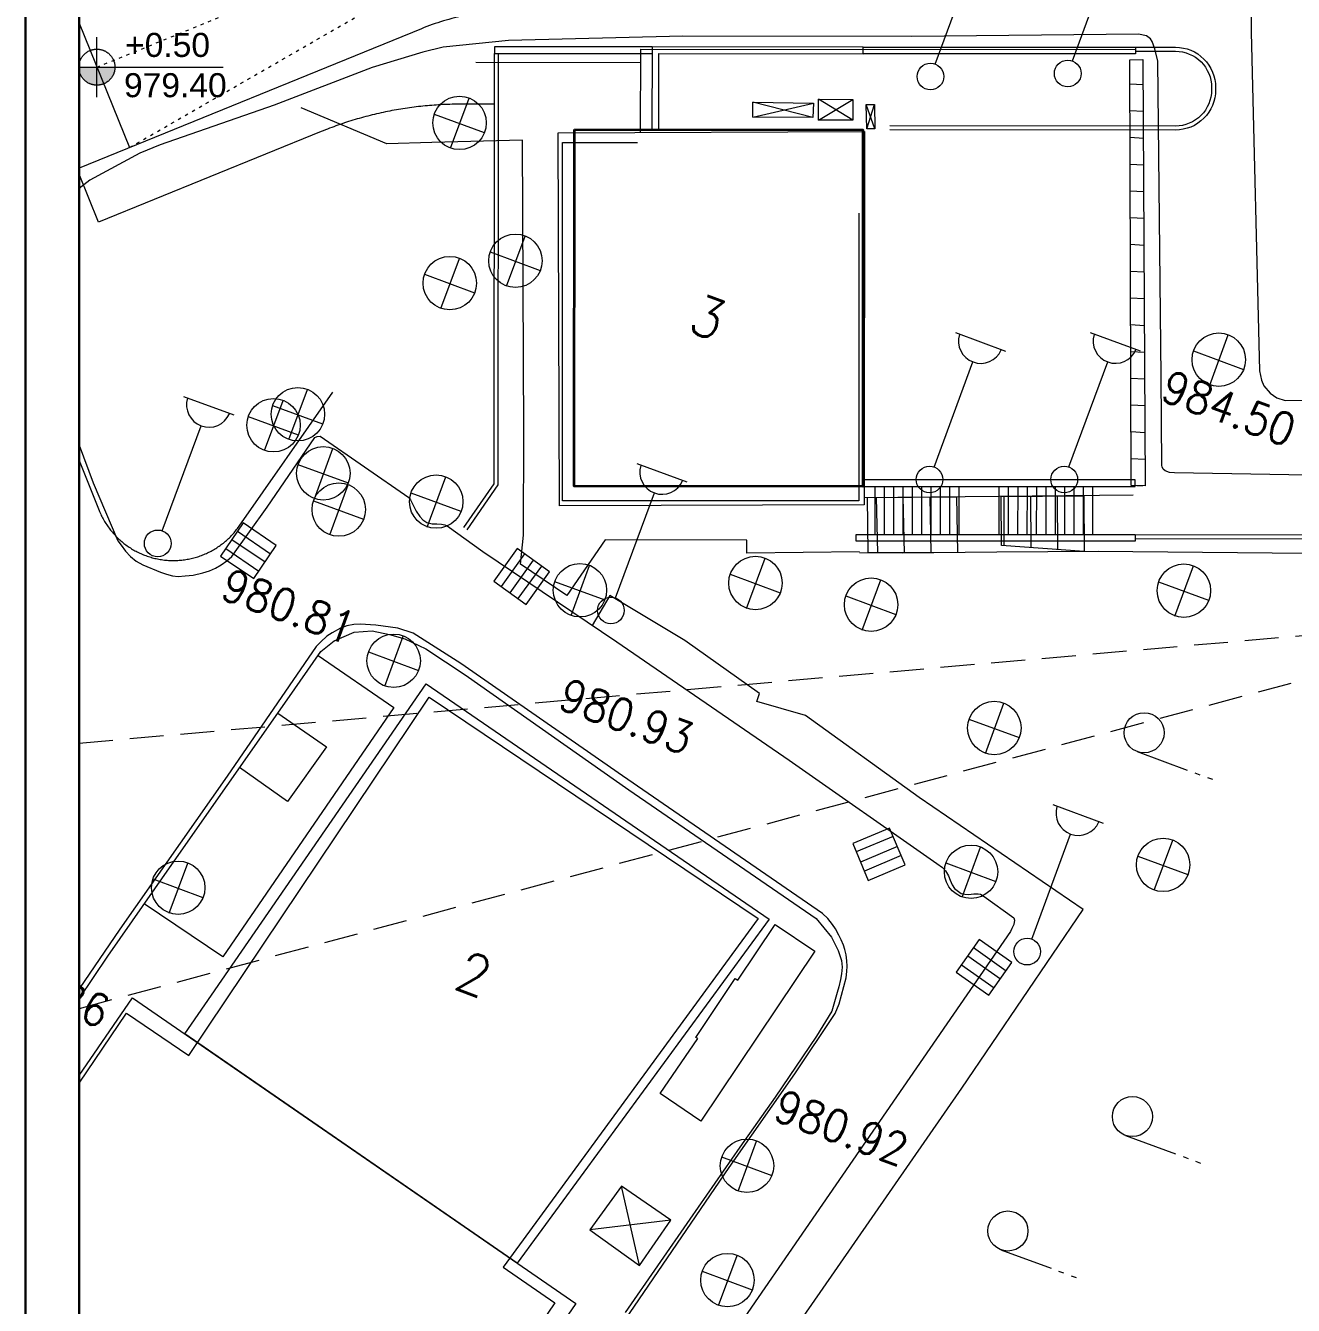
# Model space of a CAD drawing. Header units: centimetres. Extents: x 392964 to 515689, y 49661 to 58661.
# Drawn here: x 392964 to 395338, y 55048 to 57444 of the extents above; entities that cross this region are included whole.
import ezdxf
from ezdxf.enums import TextEntityAlignment as Align
from ezdxf.xclip import XClip

# ---------------------------------------------------------------- set-up
doc = ezdxf.new("R2010")
doc.units = ezdxf.units.CM
doc.header["$XCLIPFRAME"] = 0
for name, pattern in [('10207', [0]), ('11014', [15, 7.5, 7.5]), ('11021', [0]), ('11239', [0]), ('ACAD_ISO03W100', [30, 12, -18]), ('DASHED', [19.049999999999997, 12.7, -6.35]), ('DGN Style 3', [38.25286889178999, 27.32347777984999, -10.92939111194])]:
    doc.linetypes.add(name, pattern=pattern)
doc.layers.get('0').update_dxf_attribs({"lineweight": 9})
for name, color, linetype, lineweight in [('---___EB_draft00_ALTYAPI_helikoptermania', 8, 'Continuous', 9), ('---___EB_draft03_cihazlar', 8, 'Continuous', 9), ('0-KRCN-VAZİYET-030426', 8, 'Continuous', 9), ('0-KRCN-Z-ANTET', 71, 'Continuous', 30), ('___T_yazı kot', 8, 'Continuous', 9), ('AS_PYZ_YOL_ARAC', 8, 'Continuous', 9), ('AS_SMB_OK', 8, 'Continuous', 9), ('B_BETON_ZEMIN', 8, '11239', 9), ('B_MERDIVEN', 8, '10207', 9), ('B_MERDIVEN_TARAMA', 8, 'Continuous', 9), ('B_SUNDURMA', 8, 'Continuous', 9), ('B_SUNDURMA_TARAMA', 8, 'Continuous', 9), ('B_TICARI', 8, 'Continuous', 9), ('B_YAPI_ZEMIN', 8, 'DGN Style 3', 9), ('S_CAD_SOK_LAMBASI', 8, 'Continuous', 9), ('S_IZGARA', 8, 'Continuous', 9), ('S_ROGAR_KAPAGI', 8, 'Continuous', 9), ('S_TEK_AGAC', 8, 'Continuous', 9), ('SINIR_IST_DUVARI', 8, '11021', 9), ('SINIR_TEL_TEK', 8, '11014', 9), ('Y_KAT_ADEDI', 8, 'Continuous', 9), ('Y_YOL_KOTU', 8, 'Continuous', 9), ('YOL_IZGARA', 8, 'Continuous', 9), ('YOL_IZGARA_TARAMA', 8, 'Continuous', 9), ('YOL_SOSE', 8, 'Continuous', 9)]:
    doc.layers.add(name, color=color, linetype=linetype, lineweight=lineweight)
doc.styles.add('_yazı-50', font='arial.ttf')
doc.styles.add('Style-STANDARD', font='STANDARD.shx')

# ---------------------------------------------------------------- blocks, each defined once
blk = doc.blocks.new('12027')
at = {"layer": 'S_ROGAR_KAPAGI'}
for p, q in [((0.02000000001862645, -1.009999999776483), (0.02000000001862645, 0.9899995122104883)), ((-0.9999998779385351, -0.01999999955296516), (1, -0.02000048849731684))]:
    blk.add_line(p, q, dxfattribs=at)
blk.add_circle((0.004796875000465661, -0.001842773519456387), 1.000000000000001, dxfattribs=at)
blk = doc.blocks.new('12003')
at = {"layer": 'S_CAD_SOK_LAMBASI'}
for p, q in [((-1, 5.499999511986971), (1.000000122061465, 5.5)), ((1.220614649355412e-07, 0.4999995119869709), (0, 4.692923828959465))]:
    blk.add_line(p, q, dxfattribs=at)
blk.add_circle((0, 0), 0.5000000000000003, dxfattribs=at)
blk.add_arc((0, 5.529762207530439), 0.8368382775497115, 183.2979956025983, 356.9071878050492, dxfattribs=at)
blk = doc.blocks.new('12038')
at = {"layer": 'S_IZGARA'}
for p, q in [((-0.4953068867325783, -0.9999999990686774), (-0.495307007804513, 1)), ((-3.650784492492676e-07, -1.000000487081707), (-2.430751919746399e-07, 0.9999995110556483)), ((0.5477260760962963, -1.000000487081707), (0.5477259503677487, 1.000000490806997))]:
    blk.add_line(p, q, dxfattribs=at)
at = {"layer": 'S_IZGARA', "flags": 128}
blk.add_lwpolyline([(0.9999997559934855, 0.9999995133839548), (-1.000000244006515, 1.000000489410013), (-1.000000243075192, -0.9999995133839548), (0.9999996339902282, -1.000000488013029), (0.9999997559934855, 0.9999995133839548)], dxfattribs=at)
blk = doc.blocks.new('12038_2')
at = {"layer": 'S_IZGARA'}
for p, q in [((-0.4953068839386106, -1.000000001862645), (-0.4953070059418678, 0.9999999990686774)), ((-3.655441105365753e-07, -1.000000489875674), (-2.443557605147362e-07, 0.9999995119869709)), ((0.5477260740008205, -1.000000488013029), (0.5477259535109624, 1.000000486150384))]:
    blk.add_line(p, q, dxfattribs=at)
at = {"layer": 'S_IZGARA', "flags": 128}
blk.add_lwpolyline([(0.9999997565755621, 0.9999995129182935), (-1.000000243540853, 1.000000485219061), (-1.000000243773684, -0.9999995119869709), (0.9999996342230588, -1.000000489875674), (0.9999997565755621, 0.9999995129182935)], dxfattribs=at)
blk = doc.blocks.new('11424')
at = {"layer": 'S_TEK_AGAC'}
for p, q in [((0, -0.75), (2, -0.75)), ((2.299999999988358, -0.75), (2.5, -0.75)), ((2.799999999988358, -0.75), (3, -0.7500004880130291))]:
    blk.add_line(p, q, dxfattribs=at)
blk.add_circle((0, 0), 0.7500000000000001, dxfattribs=at)
blk = doc.blocks.new('Akyurt_Tm33')
at = {"layer": 'B_BETON_ZEMIN'}
for points in [[(501731.3919252318, 4439213.364286781, 981.3110049378332), (501728.2298506803, 4439212.108945331, 981.1910049378333), (501726.6734799207, 4439211.480957097, 981.0710049378335), (501723.1919765956, 4439211.63432293, 980.7910049378337)], [(501780.2221834854, 4439195.822578799, 984.1710049378293), (501779.3287741395, 4439195.237066085, 984.1710049378293), (501769.2251162707, 4439210.79088401, 984.0910049378291), (501758.161614934, 4439206.830307604, 984.0110049378291)], [(501748.5664203092, 4439203.275396231, 981.4310049378331), (501744.6215161998, 4439201.776682802, 981.3110049378332), (501744.4599451135, 4439202.228534764, 981.3110049378332), (501739.4781995525, 4439200.408016523, 981.3110049378332)], [(501746.9099967019, 4439196.690568856, 981.0310049378335), (501746.8910498182, 4439197.00563994, 981.0310049378335), (501743.589755195, 4439197.898383392, 981.0710049378335), (501740.3648110627, 4439198.503835863, 981.0310049378335), (501740.1383617469, 4439197.230533126, 980.9910049378335)]]:
    blk.add_polyline3d(points, dxfattribs=at)
at = {"layer": 'B_MERDIVEN'}
for points in [[(501755.7164376841, 4439208.16599656, 984.6510049378329), (501756.4531124348, 4439206.204993951, 984.6510049378329), (501753.4707694225, 4439205.345529211, 983.1510049378332), (501752.8279574667, 4439207.06829367, 983.1510049378332)], [(501751.256421579, 4439206.471066286, 982.9910049378334), (501752.018833735, 4439204.526426788, 982.9910049378334), (501748.87828443, 4439203.359109024, 981.3910049378333), (501748.1440086508, 4439205.288262733, 981.3910049378333)]]:
    blk.add_3dface(points, dxfattribs=at)
at = {"layer": 'B_MERDIVEN_TARAMA'}
for p, q in [((501754.7816559233, 4439207.810753469, 984.1655688137798), (501755.4892292465, 4439205.92721785, 984.1662100043308)), ((501755.7164376841, 4439208.16599656, 984.6510049378161), (501756.4531124348, 4439206.204993951, 984.6510049378161)), ((501753.8468741626, 4439207.455510379, 983.6801326897438), (501754.5253460584, 4439205.649441749, 983.6814150708454)), ((501752.9120924019, 4439207.100267288, 983.1946965657075), (501753.5614628703, 4439205.371665647, 983.1966201373601)), ((501751.256421579, 4439206.471066286, 982.9910049378334), (501752.018833735, 4439204.526426788, 982.9910049378334)), ((501750.3215954003, 4439206.115806316, 982.5104382776901), (501751.0813410748, 4439204.177968054, 982.5133852253031)), ((501748.451943043, 4439205.405286375, 981.5493049574037), (501749.2063557545, 4439203.481050585, 981.5581458002425)), ((501749.3867692216, 4439205.760546344, 982.0298716175469), (501750.1438484147, 4439203.829509319, 982.0357655127727))]:
    blk.add_line(p, q, dxfattribs=at)
at = {"layer": 'B_SUNDURMA'}
for points in [[(501742.7265676438, 4439218.357254804, 986.4310049378242), (501741.5276814589, 4439217.906566154, 986.4310049378242), (501741.2523511352, 4439218.646019178, 986.4310049378242), (501742.4656081311, 4439219.089067967, 986.4310049378242)], [(501743.6189835457, 4439218.335037862, 985.7310049378243), (501743.335837068, 4439218.228198232, 985.7310049378243), (501742.9918997537, 4439219.078860963, 985.7310049378243), (501743.2863709572, 4439219.189866921, 985.7310049378243)], [(501741.2899547608, 4439217.93448306, 986.0110049378244), (501739.173573997, 4439217.162345633, 986.0310049378244), (501738.9855534256, 4439217.695777297, 986.0310049378244), (501741.1241566517, 4439218.438745147, 986.0310049378244)], [(501750.1023017671, 4439175.357629374, 983.3492169578053), (501750.6132439665, 4439177.357981537, 983.3492169578053), (501748.4380567193, 4439177.913326271, 983.3492169578053), (501747.8909887777, 4439175.965402191, 983.3492169578053)]]:
    blk.add_3dface(points, dxfattribs=at)
at = {"layer": 'B_SUNDURMA_TARAMA'}
for p, q in [((501741.5276814589, 4439217.906566154, 986.4310049378242), (501742.4656081311, 4439219.089067967, 986.4310049378242)), ((501743.6189835457, 4439218.335037862, 985.7310049378243), (501742.9918997537, 4439219.078860963, 985.7310049378243)), ((501743.335837068, 4439218.228198232, 985.7310049378243), (501743.2863709572, 4439219.189866921, 985.7310049378243)), ((501739.173573997, 4439217.162345633, 986.0310049378244), (501741.1241566517, 4439218.438745147, 986.0310049378244)), ((501742.7265676438, 4439218.357254804, 986.4310049378242), (501741.2523511352, 4439218.646019178, 986.4310049378242)), ((501741.2899547608, 4439217.93448306, 986.0110049378244), (501738.9855534256, 4439217.695777297, 986.0310049378244)), ((501750.1023017671, 4439175.357629374, 983.3492169578053), (501748.4380567193, 4439177.913326271, 983.3492169578053)), ((501750.6132439665, 4439177.357981537, 983.3492169578053), (501747.8909887777, 4439175.965402191, 983.3492169578053))]:
    blk.add_line(p, q, dxfattribs=at)
at = {"layer": 'B_TICARI'}
for points in [[(501743.2838687981, 4439218.107834707, 992.7910049378327), (501748.1271243118, 4439204.989002646, 992.7910049378327), (501737.4299666777, 4439201.007414993, 992.7910049378327), (501732.5428377762, 4439214.090098273, 992.7910049378327)], [(501731.1271207327, 4439177.596112869, 987.5492169578054), (501735.0667902837, 4439193.017542326, 987.5492169578054), (501750.1632134914, 4439189.210820538, 987.5492169578054), (501745.7768603414, 4439173.860845503, 987.5492169578054)], [(501728.8296784196, 4439178.181895383, 990.7492169578061), (501748.363900881, 4439173.201223671, 990.7492169578061), (501737.3619760881, 4439129.725921485, 990.7492169578061), (501717.6938607178, 4439134.774027773, 990.7492169578061)]]:
    blk.add_3dface(points, dxfattribs=at)
at = {"layer": 'B_YAPI_ZEMIN'}
blk.add_polyline3d([(501718.5220728351, 4439135.778472384, 980.9092169578054), (501728.8092349291, 4439177.568842308, 980.9092169578054), (501731.5546425551, 4439176.893029833, 980.9092169578054), (501735.3364017266, 4439192.594184091, 980.9092169578054), (501749.762457974, 4439189.084787907, 980.9092169578054), (501745.3338861503, 4439173.533770529, 981.3710049378235), (501747.6141812889, 4439172.9510482, 980.9092169578054), (501737.1768789221, 4439130.550751413, 980.9092169578054), (501734.8845569536, 4439131.115031837, 980.9092169578054), (501732.8479028516, 4439122.841367153, 980.9092169578054), (501718.2210672611, 4439126.441924624, 980.9092169578054), (501718.4360787733, 4439127.315383263, 980.9092169578054), (501718.9101369293, 4439127.198688601, 980.9092169578054), (501720.6267901497, 4439134.172387692, 980.9092169578054), (501717.950870488, 4439134.831094934, 980.9092169578054), (501718.2033886827, 4439135.856920015, 980.9092169578054)], close=True, dxfattribs=at)
blk.add_3dface([(501747.8824558218, 4439205.067469826, 981.3510049378311), (501737.4801947021, 4439201.215288823, 981.3510049378311), (501732.8205529946, 4439213.797981522, 981.3510049378311), (501743.2228141142, 4439217.650162524, 981.3510049378311)], dxfattribs=at)
at = {"layer": 'SINIR_IST_DUVARI', "extrusion": (0.02836978997566172, 0.01030112984685697, 0.9995444170924148), "elevation": 60948.38250584907, "flags": 128}
blk.add_lwpolyline([(4001418.719858021, -1985775.479514093), (4001421.837540835, -1985775.479514093), (4001421.933464132, -1985794.033566891)], dxfattribs=at)
at = {"layer": 'SINIR_IST_DUVARI', "extrusion": (-0.04251701222774363, -0.01562819523983676, 0.9989735047461327), "elevation": -89727.69074098683, "flags": 128}
blk.add_lwpolyline([(-3993550.034290897, 2000474.594372659), (-3993550.034290897, 2000468.413126493)], dxfattribs=at)
at = {"layer": 'SINIR_IST_DUVARI', "flags": 128}
for points, elevation in [([(501739.4781995525, 4439200.408016523), (501738.8530263394, 4439197.945661223), (501736.8222573291, 4439198.449928051), (501736.5475278228, 4439199.501727114), (501735.2219448573, 4439203.141665868), (501731.3919252318, 4439213.364286781)], 981.3110049378332), ([(501757.4471846041, 4439208.823728569), (501748.0323132994, 4439205.245815391)], 985.6310049378322), ([(501730.2311551365, 4439190.069944667), (501732.3840336264, 4439189.517746527), (501731.7216714914, 4439187.085403053), (501729.5965851956, 4439187.662741529)], 981.1710049378269)]:
    blk.add_lwpolyline(points, dxfattribs=dict(at, elevation=elevation))
at = {"layer": 'SINIR_IST_DUVARI', "extrusion": (0.003745688985238359, 0.01546414795227587, 0.999873406958169), "elevation": 71508.76495738176, "flags": 128}
blk.add_lwpolyline([(501742.6569894992, 4438611.592443223), (501743.2488662747, 4438614.035708367)], dxfattribs=at)
at = {"layer": 'SINIR_IST_DUVARI'}
for points in [[(501758.1616149342, 4439206.830307605, 985.5110049378322), (501756.9685120727, 4439206.399708775, 985.4710049378324), (501753.3981347393, 4439205.050842107, 983.7910049378323), (501750.0792858425, 4439203.78900354, 982.7510049378325), (501748.5752784848, 4439203.25064904, 982.1110049378325)], [(501746.7957338071, 4439137.625800226, 982.3492169578055), (501748.0746870455, 4439142.512712343, 982.3892169578054), (501750.66891554, 4439152.815775533, 982.3892169578054), (501752.9519023953, 4439161.657207115, 982.3892169578054), (501754.4536786071, 4439167.701592201, 982.3892169578054), (501756.7994345024, 4439176.755015811, 982.4692169578053), (501759.1274984725, 4439185.772405368, 982.4692169578053), (501761.0665626879, 4439193.629478001, 982.4692169578053), (501753.8538848457, 4439195.427669096, 982.4292169578054), (501748.7961862026, 4439196.839601456, 982.4292169578054), (501746.9099967024, 4439196.690568856, 981.1092169578056)], [(501726.0915627588, 4439173.871043217, 980.991004937825), (501727.412946991, 4439179.324195155, 981.031004937825), (501728.3893172995, 4439183.083042924, 981.0310049378251), (501730.3860685027, 4439190.657599263, 981.0710049378253), (501730.9450046161, 4439192.792848591, 981.0710049378253), (501731.2660199731, 4439193.340782696, 981.0710049378253), (501731.8681497336, 4439193.899353733, 981.0710049378253), (501732.4722053934, 4439194.183505686, 981.0710049378253), (501733.1320576793, 4439194.284739083, 981.0710049378253), (501733.724214865, 4439194.328675425, 981.1110049378251), (501734.5912879469, 4439194.243936518, 981.1110049378251), (501736.3170271922, 4439193.849564062, 981.1110049378251), (501743.5596599272, 4439191.933687888, 981.0710049378253), (501751.8107604473, 4439189.837791314, 981.071004937825), (501752.5818118782, 4439189.379151531, 981.1110049378251), (501752.9982459256, 4439189.001696762, 981.1110049378251), (501753.2339961015, 4439188.699896906, 981.1110049378251), (501753.3437718775, 4439188.473045157, 981.1110049378251), (501753.4083592268, 4439188.221607449, 981.071004937825), (501753.4504940943, 4439188.010950296, 981.071004937825), (501753.4841742901, 4439187.739119471, 981.0310049378251), (501753.4966098143, 4439187.516808299, 981.0310049378251), (501753.5560848166, 4439186.787211147, 981.0310049378251), (501753.342938576, 4439185.710948052, 981.0310049378251), (501752.6811858629, 4439183.039464837, 980.9910049378251), (501752.0844418635, 4439180.823480503, 980.9510049378252), (501751.2694351521, 4439177.6429216, 980.9510049378252), (501750.2068924634, 4439173.51895873, 980.9910049378251)], [(501750.4452973777, 4439189.10130046, 981.2110049378269), (501752.1827832847, 4439188.683217566, 981.251004937827), (501750.3786746964, 4439181.226503489, 981.251004937827), (501748.5921721883, 4439181.675171857, 981.251004937827), (501749.1983373327, 4439184.093589944, 981.251004937827), (501749.1172945994, 4439184.103412137, 981.251004937827), (501749.7354939144, 4439186.688397237, 981.251004937827), (501749.8535662956, 4439186.658327475, 981.251004937827)]]:
    blk.add_polyline3d(points, dxfattribs=at)
at = {"layer": 'SINIR_TEL_TEK', "extrusion": (-0.001294469056704259, -0.005141056039153427, 0.9999859468475862), "elevation": -22490.55587461693, "flags": 128}
blk.add_lwpolyline([(501731.7464951212, 4439135.648398731), (501735.0790468836, 4439134.809282073), (501732.316154825, 4439123.834198102)], dxfattribs=at)
at = {"layer": 'SINIR_TEL_TEK', "extrusion": (0.005467222162749151, -0.001332215760133957, 0.9999841672161573), "elevation": -2189.873750280663, "flags": 128}
blk.add_lwpolyline([(501718.6046381682, 4439181.816927098), (501715.1515055105, 4439182.658349812)], dxfattribs=at)
at = {"layer": 'YOL_IZGARA'}
blk.add_3dface([(501757.7410167381, 4439209.306252907, 984.2910049378291), (501757.2477566447, 4439209.138693394, 984.2910049378291), (501751.6801587127, 4439224.065658769, 984.2910049378291), (501752.1326546535, 4439224.250973594, 984.2910049378291)], dxfattribs=at)
at = {"layer": 'YOL_IZGARA_TARAMA'}
for p, q in [((501751.9915257834, 4439223.230870492, 984.2910049378291), (501752.4615459314, 4439223.374570072, 984.2910049378291)), ((501752.3416333326, 4439222.292217355, 984.2910049378291), (501752.8135771507, 4439222.436505061, 984.2910049378291)), ((501752.6917408817, 4439221.353564218, 984.2910049378291), (501753.16560837, 4439221.498440048, 984.2910049378291)), ((501753.0418484309, 4439220.414911081, 984.2910049378291), (501753.5176395893, 4439220.560375036, 984.2910049378291)), ((501753.3919559801, 4439219.476257944, 984.2910049378291), (501753.8696708086, 4439219.622310025, 984.2910049378291)), ((501753.7420635293, 4439218.537604807, 984.2910049378291), (501754.2217020279, 4439218.684245013, 984.2910049378291)), ((501754.0921710785, 4439217.59895167, 984.2910049378291), (501754.5737332472, 4439217.746180001, 984.2910049378291)), ((501754.4422786276, 4439216.660298534, 984.2910049378291), (501754.9257644665, 4439216.808114989, 984.2910049378291)), ((501754.7923861768, 4439215.721645396, 984.2910049378291), (501755.2777956859, 4439215.870049977, 984.2910049378291)), ((501755.1424937259, 4439214.78299226, 984.2910049378291), (501755.6298269051, 4439214.931984965, 984.2910049378291)), ((501755.4926012752, 4439213.844339123, 984.2910049378291), (501755.9818581244, 4439213.993919953, 984.2910049378291)), ((501755.8427088244, 4439212.905685985, 984.2910049378291), (501756.3338893438, 4439213.055854941, 984.2910049378291)), ((501756.1928163735, 4439211.967032849, 984.2910049378291), (501756.6859205631, 4439212.117789929, 984.2910049378291)), ((501756.5429239227, 4439211.028379712, 984.2910049378291), (501757.0379517823, 4439211.179724917, 984.2910049378291)), ((501756.8930314718, 4439210.089726575, 984.2910049378291), (501757.3899830016, 4439210.241659906, 984.2910049378291)), ((501757.243139021, 4439209.151073439, 984.2910049378291), (501757.653786809, 4439209.276621066, 984.2910049378291))]:
    blk.add_line(p, q, dxfattribs=at)
at = {"layer": 'YOL_SOSE'}
for points in [[(501705.2854163268, 4439212.903006762, 979.3708835918635), (501713.298788614, 4439216.059002353, 979.8108835918634), (501719.112227115, 4439218.489428489, 980.4508835918634), (501723.6424725593, 4439220.185747266, 981.0908835918636), (501733.3220053608, 4439223.579488212, 982.4508835918639), (501739.551459789, 4439226.021870205, 983.1308835918637), (501746.3808827673, 4439228.42271361, 984.010883591864), (501750.144122077, 4439229.860454793, 984.330883591864), (501753.1674663252, 4439230.987753497, 984.1957191409219), (501753.6297300828, 4439231.045380718, 984.170883591864), (501753.7624133907, 4439231.021267015, 984.170883591864), (501753.8355431707, 4439230.986981028, 984.170883591864), (501753.9553817433, 4439230.873297011, 984.170883591864), (501754.0167820765, 4439230.752671241, 984.170883591864), (501755.5787375377, 4439226.615936468, 984.130883591864), (501760.2625932553, 4439214.828316577, 984.210883591864), (501760.4517738441, 4439214.52799314, 984.210883591864), (501760.6164938129, 4439214.366274675, 984.210883591864), (501760.9322800513, 4439214.181327356, 984.210883591864), (501761.2190292155, 4439214.111256013, 984.210883591864), (501761.547697986, 4439214.120717222, 984.210883591864), (501765.0597578113, 4439215.453828395, 984.210883591864)], [(501767.3696370557, 4439213.20975287, 984.170883591864), (501758.608498437, 4439210.14667188, 984.250883591864), (501758.4198580377, 4439210.092483265, 984.250883591864), (501758.2566386322, 4439210.090983103, 984.250883591864), (501758.158664466, 4439210.126614917, 984.250883591864), (501758.0933994037, 4439210.188917889, 984.250883591864), (501758.0701315062, 4439210.236722005, 984.250883591864), (501756.8823469074, 4439213.350615078, 984.290883591864), (501752.6738274002, 4439224.391878233, 984.290883591864), (501752.4101019985, 4439224.785278532, 984.2508835918642), (501752.225172964, 4439225.000299091, 984.2508835918642), (501752.1302008263, 4439225.074480431, 984.290883591864), (501751.9468233659, 4439225.132389781, 984.290883591864), (501751.6504414986, 4439225.087134527, 984.290883591864), (501743.7120064102, 4439222.064758581, 983.4108835918636), (501735.6728064601, 4439219.106388147, 982.5308835918634), (501729.5990760759, 4439216.679641258, 981.6508835918631), (501727.392031593, 4439215.604427806, 981.3708835918632), (501726.7452470104, 4439215.163775577, 981.1308835918633), (501725.1670150963, 4439213.96520697, 980.9708835918633), (501722.2110464912, 4439211.375180647, 980.6908835918632), (501718.728020151, 4439208.499769923, 980.1308835918632), (501718.1194910736, 4439207.943402587, 980.1492169578065), (501716.7156835595, 4439206.350904488, 979.9892169578065), (501715.9391771858, 4439205.122333513, 979.8292169578067), (501715.7908995639, 4439204.839437415, 979.8292169578067), (501715.6371035612, 4439204.556612485, 979.8292169578067), (501715.5131927696, 4439204.28002559, 979.8292169578067), (501715.3916475073, 4439203.930550236, 979.7892169578068), (501715.30435859, 4439203.668945765, 979.7892169578068), (501715.2354883499, 4439203.380609956, 979.7892169578068)], [(501715.3296684667, 4439202.046977946, 979.8292169578067), (501718.0146614202, 4439198.926778418, 980.1092169578067), (501720.7631271034, 4439195.757605424, 980.3892169578068), (501722.3815035541, 4439194.043329313, 980.5892169578067), (501722.545951985, 4439193.929120575, 980.5892169578067), (501722.7769645032, 4439193.778888515, 980.6292169578065), (501723.0248139855, 4439193.655911708, 980.6692169578065), (501723.279654953, 4439193.563613843, 980.6692169578065), (501723.5735920221, 4439193.520262057, 980.6692169578065), (501724.2841772295, 4439193.490217192, 980.7092169578065), (501724.5161874329, 4439193.501510165, 980.7092169578065), (501724.7472700736, 4439193.526001869, 980.7492169578065), (501724.9599458468, 4439193.571610053, 980.7492169578065), (501725.1921693751, 4439193.683998826, 980.7492169578065), (501725.4609208247, 4439193.816795474, 980.7492169578065), (501725.7724067295, 4439194.024864805, 980.7492169578065), (501725.9798736542, 4439194.177133214, 980.7492169578065), (501726.1579467537, 4439194.350659822, 980.7492169578065), (501726.3176129857, 4439194.545302908, 980.7492169578065), (501726.462082871, 4439194.754427676, 980.7492169578065), (501726.5846501463, 4439194.969329452, 980.7892169578064), (501727.1823537914, 4439197.163809867, 980.8692169578063), (501727.9539877202, 4439200.228571207, 980.8692169578063), (501728.0186247854, 4439200.298066882, 980.8692169578063), (501728.1224298489, 4439200.337387104, 980.8692169578063), (501732.0366009878, 4439199.344089595, 980.8692169578063), (501732.1270499994, 4439199.286889169, 980.8692169578063), (501732.2864774982, 4439199.126620194, 980.8692169578063), (501732.4742951134, 4439198.952800582, 980.8692169578063), (501732.6615417902, 4439198.819640017, 980.8692169578063), (501732.8175448437, 4439198.734126421, 980.8692169578063), (501732.991808448, 4439198.701114528, 980.8692169578063), (501733.1997402392, 4439198.72260293, 980.8692169578063), (501733.3553143489, 4439198.773332928, 980.8692169578063), (501733.5219448365, 4439198.829413742, 980.9092169578064), (501733.6584735772, 4439198.851823431, 980.9092169578064), (501733.7472816595, 4439198.837493245, 980.9092169578064), (501735.3348432385, 4439198.410492729, 980.9492169578062), (501741.2074421814, 4439196.967919018, 980.9092169578064), (501748.8046244535, 4439195.052563444, 980.9092169578062), (501755.3289460138, 4439193.341090804, 980.9092169578062), (501755.5775613966, 4439193.278547634, 980.9092169578062), (501755.730369183, 4439193.199661858, 980.9092169578062), (501755.9021534633, 4439193.059001175, 980.9092169578062), (501756.0136565626, 4439192.930106484, 980.9492169578062), (501756.1481307399, 4439192.793223898, 980.9492169578062), (501756.2741867645, 4439192.68501745, 980.9492169578062), (501756.5686730032, 4439192.601005673, 980.9492169578062), (501756.7107792568, 4439192.628836556, 980.9492169578062), (501756.845323551, 4439192.666653823, 980.9492169578062), (501757.0222426263, 4439192.75226869, 980.9492169578062), (501757.1680582633, 4439192.811915327, 980.9492169578062), (501757.25609, 4439192.821765877, 980.9492169578062), (501757.4118222766, 4439192.798878424, 980.9492169578062), (501758.7388650428, 4439192.436733307, 980.9492169578061), (501758.7950090393, 4439192.360194679, 980.9492169578061), (501758.8226181782, 4439192.201618555, 980.9492169578061), (501758.8115619193, 4439192.027060586, 980.9492169578061), (501758.7935854027, 4439191.911924324, 980.9492169578061), (501755.7312089087, 4439179.88737022, 980.909216957806), (501752.5265616654, 4439167.31107135, 980.909216957806)], [(501749.0795194657, 4439168.375958106, 980.9092169578059), (501751.9833923156, 4439179.96257386, 980.9092169578059), (501753.0689283566, 4439184.106677851, 980.9092169578059), (501753.7076602072, 4439186.757354253, 980.9092169578059), (501753.7237082729, 4439187.147197258, 980.9492169578059), (501753.6224029002, 4439188.146157612, 980.9492169578059), (501753.56390502, 4439188.37984564, 980.9492169578059), (501753.5070481885, 4439188.570661827, 980.9492169578059), (501753.4302884347, 4439188.751846778, 980.989216957806), (501753.3297019757, 4439188.959709451, 980.989216957806), (501753.2187006163, 4439189.127053645, 981.0292169578058), (501753.1062013978, 4439189.263652661, 981.0292169578058), (501752.9653100058, 4439189.413803628, 981.0292169578058), (501752.817713008, 4439189.555251435, 981.0292169578058), (501752.6111915257, 4439189.728225755, 981.0292169578058), (501752.4567463254, 4439189.849984908, 981.0292169578058), (501752.2103477003, 4439189.998204009, 981.0292169578058), (501751.9546042434, 4439190.103693328, 981.0292169578058), (501743.1507047407, 4439192.332499766, 980.9492169578058), (501736.0139583846, 4439194.189293764, 980.9892169578058), (501733.9534434692, 4439194.630022464, 980.9492169578058), (501733.3478847906, 4439194.60708338, 980.9092169578058), (501732.5283739723, 4439194.434218328, 980.9092169578058), (501731.9670333187, 4439194.263512466, 980.9092169578058), (501731.7559335353, 4439194.1640796, 980.9092169578058), (501731.5268618977, 4439194.034121417, 980.869216957806), (501731.3247486328, 4439193.865368493, 980.869216957806), (501731.0971756353, 4439193.59698289, 980.8292169578059), (501730.9584639987, 4439193.404343385, 980.8292169578059), (501730.8110521437, 4439193.133824357, 980.8292169578059), (501730.7092120299, 4439192.904459077, 980.8292169578059), (501729.2747190698, 4439187.203683362, 980.8292169578059), (501727.485215135, 4439180.424640491, 980.869216957806), (501725.9188811589, 4439174.212873906, 980.8292169578059)]]:
    blk.add_polyline3d(points, dxfattribs=at)
at = {"layer": 'S_CAD_SOK_LAMBASI'}
for p in [(501749.6712501873, 4439222.783593714, 984.3710049378245), (501744.8889559724, 4439220.895377954, 984.6110049378245), (501754.8199365544, 4439208.480003537, 984.511004937831), (501750.0883292928, 4439206.730056691, 984.5910049378309), (501740.5971969272, 4439197.996440867, 981.0110049378274), (501723.8099206523, 4439194.470257541, 980.8110049378274), (501759.6428191171, 4439191.417361207, 981.0910049378273)]:
    blk.add_blockref('12003', p, dxfattribs=at)
at = {"layer": 'S_IZGARA'}
for name, p, xscale, yscale, zscale, rotation in [('12038_2', (501737.0210853338, 4439198.030633776, 980.8710049378279), 0.7499999999999999, 0.7499999999999999, 0.7499999999999999, 164.5533522659775), ('12038', (501727.0912556786, 4439195.391385046, 980.8310049378277), 0.7500000000000001, 0.7500000000000001, 0.7500000000000001, 256.1776740014286), ('12038', (501753.1756569094, 4439192.911348386, 980.9510049378274), 0.75, 0.75, 0.75, 133.1916774786911), ('12038', (501758.3331599599, 4439190.306206661, 980.9310049378274), 0.7500000000000002, 0.7500000000000002, 0.7500000000000002, 254.9391623835671)]:
    blk.add_blockref(name, p, dxfattribs=dict(at, xscale=xscale, yscale=yscale, zscale=zscale, rotation=rotation))
at = {"layer": 'S_ROGAR_KAPAGI'}
for p in [(501758.6858410878, 4439214.695556484, 984.2910049378295), (501728.9482910994, 4439213.157076489, 981.2310049378287), (501732.7006321488, 4439209.042001924, 981.1510049378332), (501730.6870781641, 4439207.403579887, 981.0710049378283), (501760.4574932507, 4439206.130408008, 984.0310049378329), (501749.6563520155, 4439201.57875526, 981.6710049378287), (501727.0511647199, 4439200.826886606, 980.8710049378283), (501745.3138452207, 4439200.838846604, 981.3510049378287), (501726.3386650513, 4439200.124992089, 980.9110049378282), (501733.043813511, 4439199.553378238, 980.9910049378282), (501728.7114317353, 4439199.082557951, 980.8710049378276), (501755.5828235388, 4439198.847779074, 982.3110049378284), (501739.242782801, 4439198.307619092, 981.0310049378335), (501729.7243435057, 4439198.009691039, 980.8710049378276), (501763.2898500718, 4439196.229843359, 982.7110049378284), (501733.6166212442, 4439193.412627775, 981.051004937827), (501756.6331774229, 4439193.493160333, 980.9910049378276), (501728.9929987606, 4439182.644713535, 981.051004937827), (501752.5778886419, 4439180.261633772, 980.9310049378273), (501753.3772315345, 4439175.993062548, 980.8910049378273)]:
    blk.add_blockref('12027', p, dxfattribs=at)
at = {"layer": 'S_TEK_AGAC'}
for p in [(501760.9114678879, 4439200.62261661, 982.5910049378322), (501765.4827653258, 4439186.990158972, 983.1110049378318), (501762.5929304995, 4439181.355538851, 982.4710049378319)]:
    blk.add_blockref('11424', p, dxfattribs=at)
at = {"layer": 'Y_KAT_ADEDI', "style": 'Style-STANDARD'}
for s, p in [('3', (501740.1989526367, 4439209.555, 992.7910049378327)), ('2', (501740.5089526367, 4439183.44, 987.5492169578054))]:
    blk.add_text(s, height=1.5, dxfattribs=at).set_placement(p, align=Align.MIDDLE_CENTER)
at = {"layer": 'Y_YOL_KOTU', "style": 'Style-STANDARD'}
for s, p in [('984.50', (501759.6726675379, 4439213.113577183, 984.504052153016)), ('980.93', (501742.5119748081, 4439194.472766608, 980.9307262094572)), ('980.81', (501729.2300127986, 4439193.952436933, 980.8149999717821)), ('980.92', (501755.4069730391, 4439182.817381907, 980.9173902189059)), ('980.86', (501725.5618775872, 4439177.30188736, 980.8571786077005))]:
    blk.add_text(s, height=1.2, dxfattribs=at).set_placement(p, align=Align.MIDDLE_CENTER)
blk = doc.blocks.new('OPK-site-surrounding-R01')
at = {"layer": '---___EB_draft00_ALTYAPI_helikoptermania', "linetype": 'DASHED', "ltscale": 10}
for points in [[(5369.921172738075, -7896.431639313698), (-3044.469752013683, -10155.0842756629)], [(-19987.85077476501, -10149.8683232069), (5376.08917722106, -7919.40994066)]]:
    blk.add_lwpolyline(points, dxfattribs=at)
at = {"color": 8}
for points in [[(1169.687043398619, -7609.600887000561), (1283.251422852278, -7444.97059905529), (1284.304247409105, -5834.207672655582)], [(1182.034315019846, -7618.118215560913), (1298.248369663954, -7449.646786510944), (1299.304244190454, -5834.217476844788)], [(1874.320462882519, -5809.593312799931), (1284.320587873459, -5809.207677960396), (1284.304247409105, -5834.207672655582), (1874.304122447968, -5834.593307733536)], [(1899.11783567071, -6119.609588265419), (1899.304117113352, -5834.609647870064), (2664.303953647614, -5835.109665870667), (2664.320294082165, -5810.109671294689), (1874.320462882519, -5809.59331291914), (1874.117841035128, -6119.593247830868), (1899.11783567071, -6119.609588265419)], [(2663.245091885328, -7455.109321594238), (3683.244869023561, -7455.776012420654), (3683.261212348938, -7430.776017665863), (2663.261432439089, -7430.109326958656)], [(2708.245082229376, -7455.138734459877), (2708.127430945635, -7635.138695955276)], [(2743.245074778795, -7455.16161108017), (2743.127423465252, -7635.161572694778)], [(2778.245067298412, -7455.184487700462), (2778.127415984869, -7635.184449315071)], [(2813.245059907436, -7455.20736438036), (2813.127408534288, -7635.207326054573)], [(2848.245052427053, -7455.230240881443), (2848.127401053905, -7635.230202794075)], [(2883.245044916868, -7455.253117740154), (2883.127393573523, -7635.253079414368)], [(2918.245037406683, -7455.275994300842), (2918.127386122942, -7635.27595603466)], [(2953.245029985905, -7455.298870921135), (2953.127378612757, -7635.298832774162)], [(2988.245022505522, -7455.321747601032), (2988.127371132374, -7635.321709692478)], [(3023.245014995337, -7455.344624221325), (3023.127363651991, -7635.344586312771)], [(3173.24498295784, -7455.442666947842), (3173.127331584692, -7635.442629039288)], [(3208.244975477457, -7455.465543627739), (3208.127324134111, -7635.465505719185)], [(3243.244967967272, -7455.488420307636), (3243.127316683531, -7635.488382339478)], [(3278.244960516691, -7455.511296987534), (3278.127309173346, -7635.511259198189)], [(3313.244953066111, -7455.534173607826), (3313.127301692963, -7635.534135758877)], [(3348.244945555925, -7455.55705010891), (3348.127294242382, -7635.557012557983)], [(3383.244938105345, -7455.579926848412), (3383.127286761999, -7635.579889118671)], [(3418.244930624962, -7455.602803468704), (3418.127279281616, -7635.602765679359)], [(3453.244923144579, -7455.625680148602), (3453.127271801233, -7635.625642597675)], [(3488.244915634394, -7455.648556828499), (3488.127264350653, -7635.648519337177)], [(3523.244908183813, -7455.671433448792), (3523.12725687027, -7635.67139595747)], [(3683.117417186499, -7650.775970876217), (4712.526078730822, -7651.448811531067)], [(3683.127221435308, -7635.775974094868), (4712.535882920027, -7636.448814749718)]]:
    blk.add_lwpolyline(points, dxfattribs=at)
for points in [[(2664.320294111967, -5810.109670102596), (3684.320075124502, -5810.776362061501), (3684.303734660149, -5835.776356756687), (2664.303953677416, -5835.109667003155)], [(2638.127445936203, -7635.092940926552), (3683.127221435308, -7635.775974273682), (3683.110880970955, -7660.775968968868), (2638.111105412245, -7660.092935681343)]]:
    blk.add_lwpolyline(points, close=True, dxfattribs=at)
for points in [[(3684.320075124502, -5810.776362061501), (3834.320043057203, -5810.874404788017, -0.1989123673771825), (3940.357321530581, -5854.877704977989, -0.198912367376689), (3984.221968263388, -5960.972415566444), (3984.215432077646, -5970.972414910793, -0.1989123662962512), (3940.212132424116, -6077.009692907333, -0.1989123662960342), (3834.117422610521, -6120.874340116978), (2764.117650955915, -6120.174976229668)], [(3684.310270875692, -5825.77635872364), (3834.310238748789, -5825.874401628971, -0.1989123673772109), (3929.743789434433, -5865.477371811867, -0.1989123673767034), (3969.221971482038, -5960.96261125803), (3969.215435296297, -5970.962610661983, -0.1989123662962365), (3929.612465590239, -6066.396160840988, -0.1989123662960861), (3834.127226829529, -6105.874343216419), (2764.127455294132, -6105.174979388714)], [(1284.180059939623, -6024.207632064819), (1158.91634824872, -6024.125757396221, 0.097160806026992), (635.5859744846821, -6126.434149384499), (-197.9318455755711, -6465.916171789169), (-273.3722950518131, -6280.689989566803)]]:
    blk.add_lwpolyline(points, format="xyb", dxfattribs=at)
at = {"color": 8, "lineweight": 35}
blk.add_lwpolyline([(1584.117903083563, -6119.403699040413), (2664.117672353983, -6120.109607219696), (2663.245091944933, -7455.10932213068), (1583.245322644711, -7454.403414130211)], close=True, dxfattribs=at)
at = {"layer": 'AS_PYZ_YOL_ARAC', "color": 8}
blk.add_lwpolyline([(-326.8393256962299, -5584.425446391106), (-81.65786519646645, -6186.410538673401)], dxfattribs=at)
at = {"layer": 'AS_PYZ_YOL_ARAC'}
blk.add_lwpolyline([(15842.44309225678, -6174.999999940395), (15842.44309225678, -6174.999999940395, 0.4142135623731164), (15342.44309228659, -5674.999999940395), (1350.240519106388, -5674.999999940395, 0.09699586143122786), (1010.758496791124, -5741.482179820538), (-373.4584623873234, -6305.257496058941, 0.4131670246622126), (-538.5397702455521, -6695.26360720396), (-196.0545667111874, -7544.835225224495, 0.595588072026351), (328.1304350793362, -7604.459047853947), (678.647597104311, -7102.643354415894)], format="xyb", dxfattribs=at)
at = {"layer": 'AS_SMB_OK', "color": 8, "linetype": 'ACAD_ISO03W100'}
for points in [[(-204.2485954463482, -5885.417992472649), (888.167766481638, -5440.48963367939, -0.0969958614312265), (1350.240519106388, -5350), (3679.761936753988, -5349.999999880791)], [(-81.65786519646645, -6186.410538673401), (836.5881987512112, -5656.165954053402, -0.1143276189436638), (1295.3517986238, -5516.257103323936), (3679.761936753988, -5353.045514464378)]]:
    blk.add_lwpolyline(points, format="xyb", dxfattribs=at)
blk = doc.blocks.new('kot01')
at = {"layer": '___T_yazı kot'}
h = blk.add_hatch(color=8, dxfattribs=at)
edge = h.paths.add_edge_path()
edge.add_arc((0, 0), 0.3, 180, 360.0000000000001)
edge.add_line((0.2999999999992724, 0), (-0.3000000000010914, 0))
for p, q in [((0, -0.5), (0, 0.5)), ((-0.5, 0), (2.100000000000362, 0))]:
    blk.add_line(p, q, dxfattribs=at)
blk.add_circle((0, 0), 0.3, dxfattribs=at)
at = {"layer": '___T_yazı kot', "style": '_yazı-50'}
for tag, p in [('INCE', (0.434256972734147, 0.0999999999985448)), ('KABA', (0.434256972734147, -0.5))]:
    blk.add_attdef(tag, p, '', height=0.4, dxfattribs=at)
blk = doc.blocks.new('OP-vaziyet-01')
at = {"layer": '---___EB_draft00_ALTYAPI_helikoptermania', "linetype": 'DASHED', "ltscale": 10}
for points in [[(-21935.82398062944, -4620.999013245062), (3139.176019608974, -9042.398054301739)], [(3139.176019668579, -9018.606319904327), (-5573.08467233181, -9018.606319904327)]]:
    blk.add_lwpolyline(points, dxfattribs=at)
ref = blk.add_blockref('OPK-site-surrounding-R01', (2.980232238769531e-06, -6.496877176687121e-06, -4.335537960287184e-05), dxfattribs=dict(rotation=344.9744419936024))
XClip(ref).set_block_clipping_path([(-29305.70459051791, -18693.997868090664), (26364.320315663994, 3851.453646793103)])
at = {"layer": '___T_yazı kot'}
ref = blk.add_blockref('kot01', (-1723.059364199638, -5631.245770573587, -4.335537960287184e-05), dxfattribs=dict(at, xscale=224.9999999999998, yscale=224.9999999999998, zscale=224.9999999999998, rotation=344.9744419936011))
ref.add_attrib('INCE', '+0.50', dxfattribs={"layer": '0', "color": 1, "height": 90.00000000000071, "rotation": 344.9744391700148, "style": '_yazı-50'}).set_placement((-1618.206676066038, -5647.742848694324, -4.335537960287184e-05), align=Align.BOTTOM_LEFT)
ref.add_attrib('KABA', '979.40', (-1654.243901610374, -5766.200227022142, -4.335537960287184e-05), dxfattribs={"layer": '0', "height": 90.00000000000071, "rotation": 344.9744391700148, "style": '_yazı-50'})
blk = doc.blocks.new('G$CF910E365')
at = {"layer": '---___EB_draft03_cihazlar'}
ref = blk.add_blockref('Akyurt_Tm33', (-200910447.4790892, -398988423.6976764), dxfattribs=dict(at, xscale=100, yscale=100, zscale=100, rotation=339.71835701135))
XClip(ref).set_block_clipping_path([(501505.9862066242, 4438937.796466555), (502127.4112339765, 4439167.442248969), (502010.4218731245, 4439484.017262903), (501388.9968457722, 4439254.37148049)])
ref = blk.add_blockref('OP-vaziyet-01', (29305.70458590169, 24193.99787345209), dxfattribs=dict(rotation=15.02555800639757))
XClip(ref).set_block_clipping_path([(-34576.04202174838, -15769.311097414822), (29408.888924184605, -32944.61638856558), (38158.57275175187, -348.5194915809334), (-25826.358194180997, 16826.78579956982)])

msp = doc.modelspace()

# ---------------------------------------------------------------- block references
at = {"layer": '0-KRCN-VAZİYET-030426', "ltscale": 3}
ref = msp.add_blockref('G$CF910E365', (378546.8359637721, 48211.64379648812, -49221.27194305132), dxfattribs=dict(at, xscale=0.5, yscale=0.5, zscale=0.5))
XClip(ref).set_block_clipping_path([(29034.460093360394, 3099.2345692041345), (53834.460093360394, 20699.234569204134)])

# ---------------------------------------------------------------- next in the draw order: linework, layer by layer
at = {"layer": '0-KRCN-Z-ANTET'}
for points in [[(392964.0660104523, 49661.26108109019), (515688.8000492519, 49661.26108109019), (515688.8000492519, 58661.26108109019), (392964.0660104523, 58661.26108109019)], [(393064.0660104523, 49761.26108109019), (405464.0660104523, 49761.26108109019), (405464.0660104523, 58561.26108109019), (393064.0660104523, 58561.26108109019)]]:
    msp.add_lwpolyline(points, close=True, dxfattribs=at)

doc.saveas('drawing.dxf')
